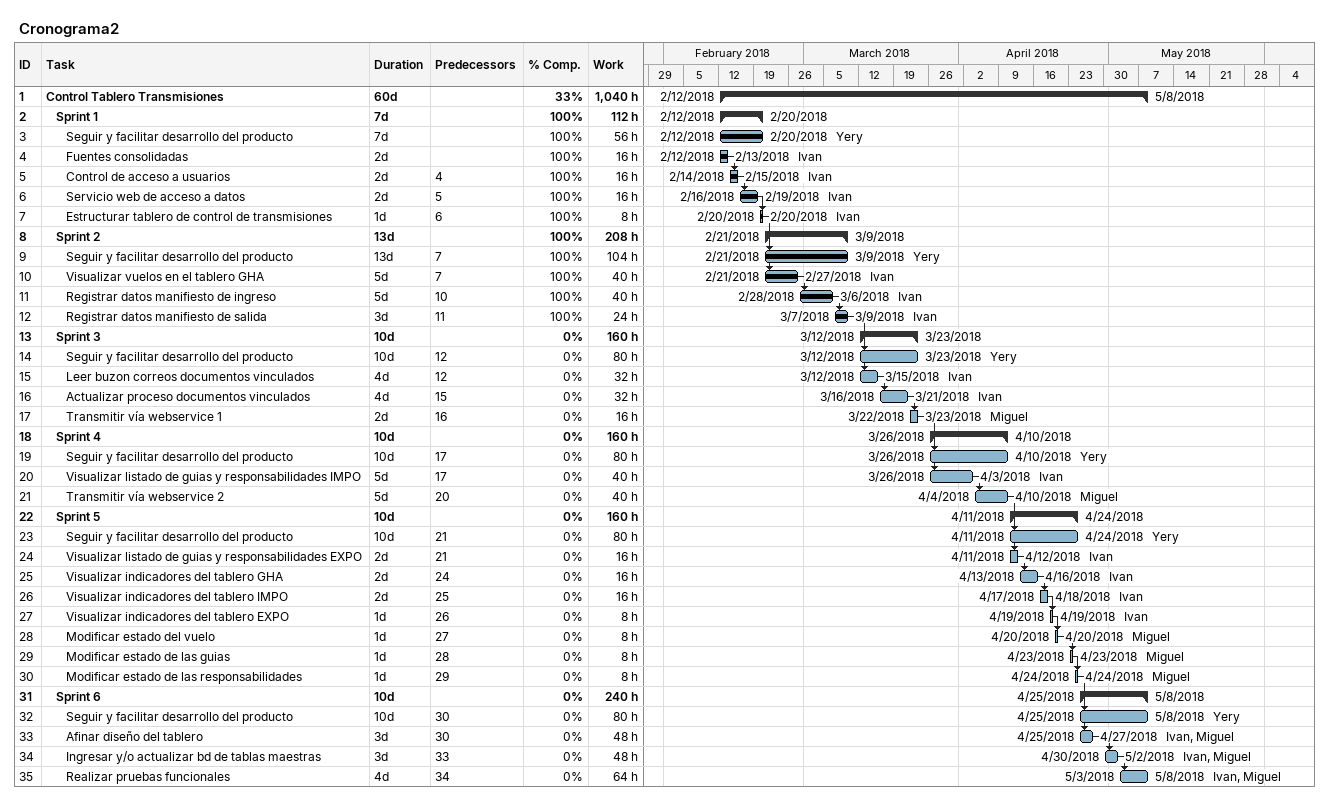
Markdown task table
Cronograma2

| ID | Level | Task | Duration | Start | Finish | Predecessors | Resources | % complete | Work (h) |
|---|---|---|---|---|---|---|---|---|---|
| 1 | 1 | **Control Tablero Transmisiones** | 60d | 2018-02-12 | 2018-05-08 |  |  | 33 | 1040 |
| 2 | 2 | **Sprint 1** | 7d | 2018-02-12 | 2018-02-20 |  |  | 100 | 112 |
| 3 | 3 | Seguir y facilitar desarrollo del producto | 7d | 2018-02-12 | 2018-02-20 |  | Yery | 100 | 56 |
| 4 | 3 | Fuentes consolidadas | 2d | 2018-02-12 | 2018-02-13 |  | Ivan | 100 | 16 |
| 5 | 3 | Control de acceso a usuarios | 2d | 2018-02-14 | 2018-02-15 | 4 | Ivan | 100 | 16 |
| 6 | 3 | Servicio web de acceso a datos | 2d | 2018-02-16 | 2018-02-19 | 5 | Ivan | 100 | 16 |
| 7 | 3 | Estructurar tablero de control de transmisiones | 1d | 2018-02-20 | 2018-02-20 | 6 | Ivan | 100 | 8 |
| 8 | 2 | **Sprint 2** | 13d | 2018-02-21 | 2018-03-09 |  |  | 100 | 208 |
| 9 | 3 | Seguir y facilitar desarrollo del producto | 13d | 2018-02-21 | 2018-03-09 | 7 | Yery | 100 | 104 |
| 10 | 3 | Visualizar vuelos en el tablero GHA | 5d | 2018-02-21 | 2018-02-27 | 7 | Ivan | 100 | 40 |
| 11 | 3 | Registrar datos manifiesto de ingreso | 5d | 2018-02-28 | 2018-03-06 | 10 | Ivan | 100 | 40 |
| 12 | 3 | Registrar datos manifiesto de salida | 3d | 2018-03-07 | 2018-03-09 | 11 | Ivan | 100 | 24 |
| 13 | 2 | **Sprint 3** | 10d | 2018-03-12 | 2018-03-23 |  |  | 0 | 160 |
| 14 | 3 | Seguir y facilitar desarrollo del producto | 10d | 2018-03-12 | 2018-03-23 | 12 | Yery | 0 | 80 |
| 15 | 3 | Leer buzon correos documentos vinculados | 4d | 2018-03-12 | 2018-03-15 | 12 | Ivan | 0 | 32 |
| 16 | 3 | Actualizar proceso documentos vinculados | 4d | 2018-03-16 | 2018-03-21 | 15 | Ivan | 0 | 32 |
| 17 | 3 | Transmitir vía webservice 1 | 2d | 2018-03-22 | 2018-03-23 | 16 | Miguel | 0 | 16 |
| 18 | 2 | **Sprint 4** | 10d | 2018-03-26 | 2018-04-10 |  |  | 0 | 160 |
| 19 | 3 | Seguir y facilitar desarrollo del producto | 10d | 2018-03-26 | 2018-04-10 | 17 | Yery | 0 | 80 |
| 20 | 3 | Visualizar listado de guias y responsabilidades IMPO | 5d | 2018-03-26 | 2018-04-03 | 17 | Ivan | 0 | 40 |
| 21 | 3 | Transmitir vía webservice 2 | 5d | 2018-04-04 | 2018-04-10 | 20 | Miguel | 0 | 40 |
| 22 | 2 | **Sprint 5** | 10d | 2018-04-11 | 2018-04-24 |  |  | 0 | 160 |
| 23 | 3 | Seguir y facilitar desarrollo del producto | 10d | 2018-04-11 | 2018-04-24 | 21 | Yery | 0 | 80 |
| 24 | 3 | Visualizar listado de guias y responsabilidades EXPO | 2d | 2018-04-11 | 2018-04-12 | 21 | Ivan | 0 | 16 |
| 25 | 3 | Visualizar indicadores del tablero GHA | 2d | 2018-04-13 | 2018-04-16 | 24 | Ivan | 0 | 16 |
| 26 | 3 | Visualizar indicadores del tablero IMPO | 2d | 2018-04-17 | 2018-04-18 | 25 | Ivan | 0 | 16 |
| 27 | 3 | Visualizar indicadores del tablero EXPO | 1d | 2018-04-19 | 2018-04-19 | 26 | Ivan | 0 | 8 |
| 28 | 3 | Modificar estado del vuelo | 1d | 2018-04-20 | 2018-04-20 | 27 | Miguel | 0 | 8 |
| 29 | 3 | Modificar estado de las guias | 1d | 2018-04-23 | 2018-04-23 | 28 | Miguel | 0 | 8 |
| 30 | 3 | Modificar estado de las responsabilidades | 1d | 2018-04-24 | 2018-04-24 | 29 | Miguel | 0 | 8 |
| 31 | 2 | **Sprint 6** | 10d | 2018-04-25 | 2018-05-08 |  |  | 0 | 240 |
| 32 | 3 | Seguir y facilitar desarrollo del producto | 10d | 2018-04-25 | 2018-05-08 | 30 | Yery | 0 | 80 |
| 33 | 3 | Afinar diseño del tablero | 3d | 2018-04-25 | 2018-04-27 | 30 | Ivan, Miguel | 0 | 48 |
| 34 | 3 | Ingresar y/o actualizar bd de tablas maestras | 3d | 2018-04-30 | 2018-05-02 | 33 | Ivan, Miguel | 0 | 48 |
| 35 | 3 | Realizar pruebas funcionales | 4d | 2018-05-03 | 2018-05-08 | 34 | Ivan, Miguel | 0 | 64 |
